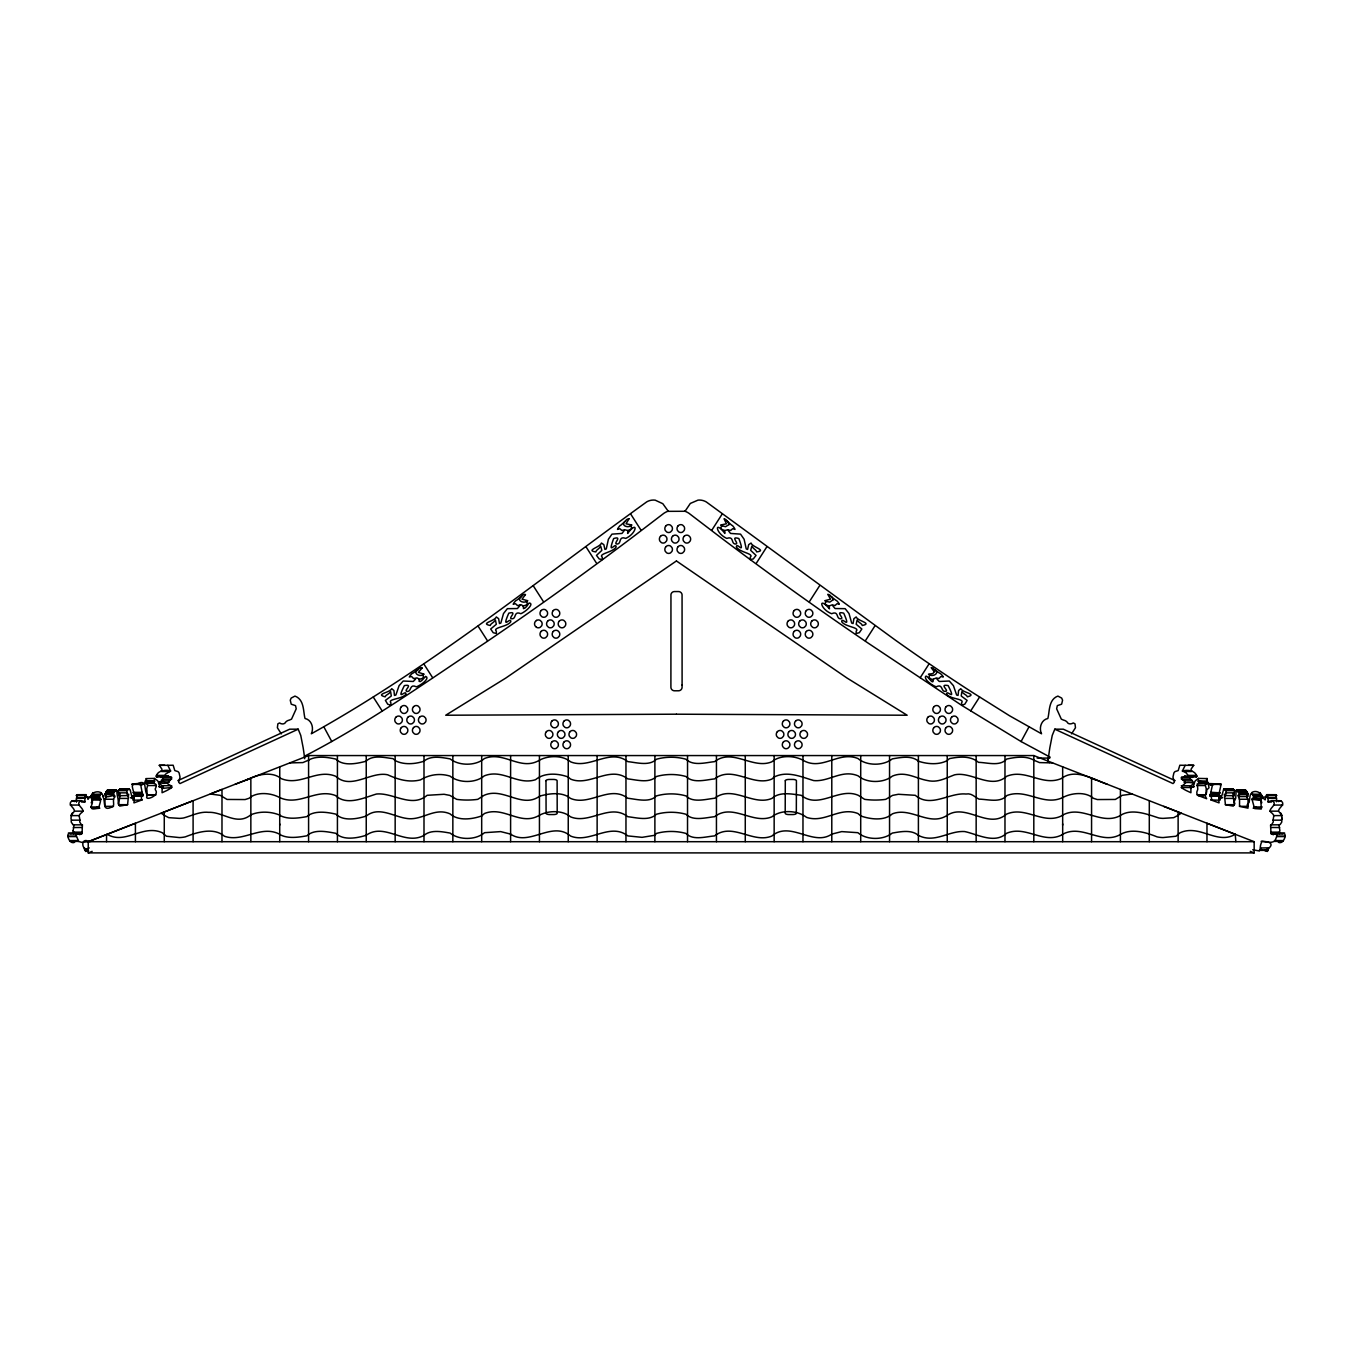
<?xml version="1.0" encoding="UTF-8"?>
<svg xmlns="http://www.w3.org/2000/svg" width="1353" height="1353" viewBox="0 0 1353 1353"><rect width="100%" height="100%" fill="white"/><g stroke="black" fill="none" stroke-linecap="round" stroke-linejoin="round"><path stroke-width="1.5" d="M146.716 778.939C139.258 786.989 161.278 778.398 155.24 788.816A2.807 1.979 -90 0 0 155.426 789.949C160.533 796.054 142.505 802.058 147.528 795.327C142.911 789.831 148.627 778.212 136.23 784.148M279.75 766.83L279.716 841.701M832.924 606.059L835.105 608.546L845.151 608.664L849.024 613.569L851.697 623.124L853.066 623.547L853.895 618.693L856.178 616.951C857.717 621.179 872.939 623.327 862.284 625.492C861.692 623.327 859.392 623.293 857.092 620.063L856.195 624.291L861.844 629.01L859.307 632.714L856.178 633.475L856.178 631.191C860.305 627.335 845.337 627.031 841.752 621.805C841.38 615.818 851.629 631.259 843.731 613.163C833.634 610.609 845.997 619.234 840.179 618.761C836.019 618.507 838.843 610.491 831.621 613.704C819.783 609.205 818.091 595.523 829.49 608.867L829.135 606.026L832.399 604.774A14.139 14.139 0 0 0 835.004 605.586L836.966 603.726L838.386 603.979A22.967 22.967 0 0 1 839.3 604.284L839.35 604.284A28.785 28.785 0 0 0 838.42 602.609L836.864 600.817A6.41 6.41 0 0 0 835.765 600.208L830.996 596.436M104.79 806.473L105.044 799.251L106.549 796.376M71.827 834.023L82.059 833.431L82.415 824.856L73.705 824.823A4.938 3.501 -90 0 1 72.791 824.451L71.286 822.15A2.554 1.81 -90 0 1 71.286 820.781L71.405 819.85A18.773 13.276 90 0 1 70.948 818.244L71.895 813.66A11.061 7.814 -90 0 1 72.808 812.933C78.626 809.111 65.468 805.086 72.25 800.739L81.349 800.621L84.935 801.788A13.462 9.522 -90 0 0 84.901 799.894C84.174 791.809 87.522 797.103 87.979 799.352C91.429 793.044 93.746 801.991 91.564 805.136C89.383 810.785 95.403 808.215 98.566 808.147C100.731 800.232 103.927 795.395 91.108 797.272C90.144 791.64 101.678 789.188 102.794 795.615A5.344 3.788 90 0 1 103.031 796.629C105.669 802.278 102.287 811.394 111.132 807.352C116.273 806.98 111.352 799.657 114.819 797.086C116.747 792.503 104.181 800.198 105.077 794.6C104.215 791.099 115.377 792.554 116.865 790.541C116.578 795.395 118.929 799.471 118.134 803.496L119.757 806.1L127.588 804.68L128.636 794.143L127.453 795.733L126.725 791.437L128.366 788.884L130.192 789.881L132.34 798.642L133.964 797.543L134.184 798.913A25.538 18.063 90 0 1 134.048 801.872L133.947 802.887L142.031 799.944A3.45 2.435 -90 0 1 141.405 798.27C140.695 794.549 144.585 796.816 142.082 792.469C141.304 785.805 138.953 784.486 144.923 783.522M1207.35 783.455L1205.235 784.909L1206.267 788.816A2.807 1.979 -90 0 1 1206.081 789.949C1209.565 798.236 1193.16 798.355 1197.54 790.084A2.807 1.979 -90 0 0 1197.76 788.816L1197.236 783.861L1207.35 783.455L1207.823 782.254L1198.352 781.256L1198.504 778.415L1196.204 780.106A5.513 3.89 -90 0 0 1194.784 781.696L1193.143 787.192L1190.86 786.82L1190.928 792.74L1186.141 790.49A106.802 75.514 90 0 1 1181.778 787.936C1180.476 784.622 1189.067 783.928 1183.198 780.157L1181.473 779.091A39.152 27.686 -90 0 0 1181.457 777.366L1196.813 776.402C1195.494 770.364 1187.444 769.536 1182.387 770.99L1185.211 765.324L1193.718 765.324L1191.198 768.927L1190.894 770.99L1191.959 770.99M1261.639 798.49L1261.233 799.911L1251.982 799.166L1254.535 808.418L1261.385 808.891L1260.742 800.147L1261.909 797.035L1265.19 799.894L1266.12 795.412L1267.473 794.701L1268.099 799.894A13.462 9.522 -90 0 0 1268.065 801.788L1271.651 800.621L1280.75 800.739C1287.549 805.103 1274.323 809.145 1280.192 812.933A11.061 7.814 90 0 1 1281.105 813.66L1282.052 818.244A18.773 13.276 90 0 1 1281.595 819.85L1281.714 820.781A2.554 1.81 -90 0 1 1281.714 822.15L1280.209 824.451A4.938 3.501 -90 0 1 1279.295 824.823L1270.805 824.823A4.938 3.501 -90 0 0 1271.702 824.451L1273.207 822.15A2.571 1.81 -90 0 0 1273.055 820.256L1273.833 815.605L1272.598 813.66A11.061 7.814 -90 0 0 1271.685 812.933C1265.867 809.111 1279.042 805.086 1272.243 800.739M1266.679 794.668L1275.98 794.701L1276.606 799.894A13.462 9.522 -90 0 0 1276.555 801.788M132.662 796.917L132.476 795.885L133.237 796.545M169.007 782.254C146.192 779.396 168.432 787.446 169.802 780.157L171.527 779.091A39.152 27.686 90 0 1 171.543 777.366C168.11 776.334 164.592 775.878 156.458 777.079C155.984 770.686 166.182 769.231 170.613 770.99L167.789 765.324L159.282 765.324L161.802 768.927L162.106 770.99L161.041 770.99M170.613 770.99L165.404 774.237L164.965 777.079M1062.68 841.701L1062.68 823.909M154.157 783.455L154.394 778.465L156.796 780.106A5.513 3.89 -90 0 1 158.216 781.696L159.857 787.192L162.14 786.82L162.072 792.74L166.859 790.49A106.802 75.514 -90 0 0 171.222 787.936C173.759 785.163 167.298 785.433 167.248 782.643M1219.493 796.224C1212.711 794.008 1209.836 794.279 1211.595 798.27A3.45 2.435 -90 0 1 1210.969 799.944L1219.053 802.887L1218.952 801.872A25.538 18.063 -90 0 1 1218.816 798.913L1219.036 797.543L1220.186 799.065L1221.353 797.289L1223.822 788.884L1226.275 791.437L1225.547 795.733L1224.364 794.143L1225.412 804.68L1233.243 806.1L1234.866 803.496L1234.122 801.889L1235.712 798.304L1236.168 790.321L1245.538 790.034L1248.312 793.974L1247.652 796.545L1246.705 795.276M1232.955 794.921L1234.426 804.815M73.536 833.685L73.569 831.96A5.581 3.941 90 0 1 73.13 830.725L73.941 825.009M80.757 800.739C73.908 805.086 87.269 809.195 81.315 812.933A11.061 7.814 -90 0 0 80.402 813.66L79.167 815.605L79.945 820.256A2.571 1.81 -90 0 0 79.793 822.15L81.298 824.451A4.938 3.501 90 0 0 82.195 824.823L82.415 824.856M415.574 679.121L413.257 681.472L403.211 681.016L399.067 685.7L395.854 695.07L394.467 695.425L393.926 690.537L391.727 688.677C389.968 692.787 374.629 694.072 385.165 696.846C385.706 694.799 388.294 694.749 390.645 691.721L391.288 696L385.402 700.397L387.719 704.22L390.797 705.167L390.916 702.884C387.076 698.808 401.976 699.332 405.866 694.343C406.627 688.356 395.482 703.222 404.378 685.599C414.542 683.671 401.942 691.468 407.676 691.468C411.6 691.197 409.469 683.434 416.436 686.834C421.815 684.804 430.322 677.87 425.603 676.399C425.366 676.043 420.191 683.925 418.94 681.083C420.817 679.324 416.673 677.346 416.217 678.039A14.139 14.139 0 0 1 413.511 678.529L411.667 676.551L410.247 676.737A22.967 22.967 0 0 0 409.299 676.974L409.299 676.974A28.785 28.785 0 0 1 410.297 675.35L411.938 673.659A6.41 6.41 0 0 1 413.071 673.101L418.043 669.634M113.956 796.579L113.195 793.974L114.193 792.757M728.472 530.833L730.519 533.437L740.548 534.131L744.116 539.255L746.247 548.929L747.583 549.436L748.683 544.65L751.067 543.043C752.369 547.339 767.455 550.35 756.665 551.923C756.209 549.707 753.925 549.538 751.811 546.189L750.678 550.367L756.039 555.406L753.283 558.958L750.12 559.533L750.255 557.25C754.602 553.631 739.668 552.481 736.387 547.052C736.489 541.065 745.638 557.064 738.873 538.545C728.912 535.484 740.886 544.718 734.916 543.991C731.043 543.28 734.053 535.805 726.747 538.393C715.162 533.133 714.232 519.451 724.887 533.437L724.684 530.579L727.948 529.683M1261.131 841.363C1287.007 841.177 1252.878 861.421 1261.926 841.38C1266.645 841.769 1274.83 844.576 1276.065 838.065C1277.807 835.714 1275.997 830.454 1273.461 834.564M1278.314 842.259C1284.318 845.304 1288.005 830.539 1282.272 834.243M1259.339 850.969L1252.743 849.735M155.595 795.26L147.088 795.26L146.953 790.084A2.807 1.979 -90 0 1 146.733 788.816L147.765 784.909L145.65 783.455M1252.607 799.944C1255.28 797.289 1251.339 789.577 1250.206 795.615A5.344 3.788 -90 0 0 1249.969 796.629L1249.14 802.363L1247.246 804.595L1248.041 808.164L1239.517 806.337L1239.568 799.995L1237.995 795.276L1239.044 796.579L1247.652 796.545M1253.284 797.424C1269.621 802.752 1259.575 787.294 1251.677 792.621M1239.145 796.545L1239.652 793.619L1236.168 790.321M1232.008 789.526L1233.141 788.884L1234.545 790.642L1234.054 795.733L1225.378 795.564M1191.046 788.41C1187.122 786.025 1192.636 785.552 1193.938 783.387M153.667 782.254L145.177 782.254M76.394 799.894A13.462 9.522 90 0 1 76.445 801.788A13.462 9.522 -90 0 0 76.394 799.894L77.02 794.701L86.321 794.668M625.407 521.108L620.858 525.15A6.41 6.41 0 0 0 619.792 525.81L618.355 527.687A28.785 28.785 0 0 0 617.509 529.429L617.509 529.429A22.967 22.967 0 0 1 618.456 529.074L619.86 528.719L621.923 530.477A14.139 14.139 0 0 0 624.545 529.683L627.826 530.579L627.623 533.437C638.193 519.484 637.466 533.065 625.762 538.393C618.406 535.67 621.534 543.432 617.594 543.991C611.624 544.718 623.615 535.484 613.653 538.545C606.854 557.064 616.072 541.048 616.122 547.052C612.858 552.481 597.908 553.631 602.254 557.25L602.389 559.533L599.227 558.958L596.487 555.406L601.848 550.367L600.715 546.189C598.601 549.538 596.301 549.707 595.844 551.923C585.071 550.35 600.157 547.339 601.442 543.043L603.827 544.65L604.926 549.436L606.262 548.929L608.393 539.255L611.962 534.131L621.991 533.437L624.037 530.833M1198.843 783.455L1198.352 781.256M1210.834 792.351L1210.056 796.088L1218.833 795.243L1218.563 796.088L1219.882 792.841L1210.834 792.351L1212.592 784.402L1210.597 785.18L1208.212 783.438L1209.007 787.784L1206.842 789.864L1205.202 795.97L1206.656 798.727L1197.405 795.26M1279.059 825.009L1279.87 830.725A5.581 3.941 -90 0 1 1279.431 831.96L1279.464 833.685M108.308 790.862L107.462 790.034L105.686 792.757M1223.586 789.408L1232.109 789.289M520.178 604.943C522.41 603.878 523.983 607.768 523.425 608.647C526.723 608.309 528.786 602.068 529.513 602.981C534.215 603.878 525.979 611.573 520.888 613.704C513.65 610.491 516.389 618.744 512.33 618.761C506.512 619.234 518.875 610.609 508.779 613.163C500.881 631.259 511.13 615.818 510.774 621.805C507.189 627.031 492.204 627.335 496.331 631.191L496.331 633.475L493.219 632.714L490.682 629.01L496.314 624.291L495.418 620.063C493.135 623.31 490.818 623.293 490.243 625.492C479.571 623.327 494.809 621.179 496.331 616.951L498.631 618.693L499.46 623.547L500.813 623.124L503.502 613.569L507.358 608.664L517.404 608.546L519.586 606.059M118.574 804.815L120.045 794.921M1281.173 834.023L1271.025 833.617L1270.552 825.009M1191.401 777.332L1193.126 776.013L1184.163 776.504M1219.341 792.351L1221.099 784.402L1219.763 784.689M1220.338 796.917L1220.524 795.885L1219.763 796.545M171.527 779.091L163.036 779.091L160.517 782.254M1206.961 781.408L1207.113 778.465L1206.284 778.939M96.909 806.726L96.452 808.164L99.851 808.164M129.313 788.917L119.774 788.934L118.269 791.285L118.946 795.733L127.622 795.564M87.979 849.227L84.546 849.65L88.554 850.411M91.023 795.615L99.868 795.293L101.323 792.621M99.716 797.424L99.868 795.293M308.569 815.183C316.365 810.548 327.325 812.206 335.865 814.134C343.172 821.559 357.412 818.92 366.257 816.045M929.9 674.995L929.866 675.096A2.858 2.858 0 0 1 929.24 675.976L929.088 677.447A33.656 33.656 0 0 0 930.204 678.445L932.234 679.629L936.344 677.938A14.139 14.139 0 0 0 938.999 678.529L940.842 676.551L942.28 676.737A22.967 22.967 0 0 1 943.21 676.974L943.261 676.99A28.785 28.785 0 0 0 942.229 675.35L940.572 673.659A6.41 6.41 0 0 0 939.456 673.101L934.466 669.634M91.192 802.803C93.171 799.268 92.325 800.249 91.361 798.49M133.507 796.224C136.298 796.545 130.023 784.605 133.237 784.689M1071.542 733.884L1075.466 727.745L1075.009 723.838L1073.284 722.942C1071.339 724.295 1068.041 724.295 1067.331 722.333A6.275 6.275 0 0 0 1063.644 720.151L1061.31 719.136L1056.642 708.82L1057.319 705.64L1061.631 704.186L1062.579 700.194L1061.682 698.08L1057.877 696.085C1048.372 699.636 1049.742 711.526 1047.848 718.494C1041.184 719.813 1038.732 728.134 1041.539 733.783L1009.642 715.822L973.872 693.362A2037.906 2037.906 0 0 1 895.246 640.037L706.3 501.946A13.547 13.547 0 0 0 698.03 500.12L690.334 503.434L685.041 511.282L667.621 511.349A20.16 20.16 0 0 0 663.883 513.294L633.272 536.667A3610.954 3610.954 0 0 1 484.983 642.946C425.84 682.183 367.779 723.635 304.543 756.192M1184.636 776.013C1191.875 779.024 1185.465 770.601 1182.387 770.99M1188.035 777.079L1196.813 776.402M826.142 601.544L826.091 601.645A2.858 2.858 0 0 1 825.415 602.491L825.178 603.928A33.656 33.656 0 0 0 826.243 604.994L829.135 606.026M1259.592 793.602L1260.167 792.621M721.995 525.86L721.961 525.928A2.858 2.858 0 0 1 721.2 526.824L720.861 528.262A33.656 33.656 0 0 0 721.859 529.378L724.684 530.579M1050.114 757.139L1021.075 741.545L1028.872 727.085M1178.091 815.352L1173.66 817.669L1163.022 818.379A13.767 5.023 0 0 1 1158.844 817.99C1146.634 814.032 1131.023 807.876 1119.523 816.011C1100.243 825.415 1081.605 804.342 1062.173 815.352M70.728 834.243C64.995 830.59 68.682 845.304 74.686 842.259M79.962 834.547L81.975 833.617M1268.421 849.227L1267.457 851.426L1265.123 850.969M711.813 530.19L722.062 514.208M756.53 562.916L766.762 546.933M809.314 601.797L819.563 585.815M865.362 640.798L874.731 626.168M920.226 677.701L929.054 663.9M970.727 710.866L979.572 697.066M1175.182 780.681L1063.306 729.182L1054.799 729.182L1052.245 735.406L1049.843 747.735A239.769 169.548 -90 0 0 1048 761.451L1049.624 762.568M76.478 798.338L85.053 798.236M1178.142 815.25L1181.22 813.187L1163.766 806.371M366.274 835.224C384.692 822.218 404.412 846.048 423.996 835.393M366.274 816.028C378.569 806.084 393.351 816.468 406.154 818.362C422.018 821.271 433.975 806.811 450.042 813.863C458.177 821.271 472.349 819.241 481.685 815.927M308.501 815.267L306.894 816.603C298.387 818.125 288.121 819.698 280.24 815.571M947.235 760.504L949.417 758.627C959.192 756.665 970.693 755.583 978.49 762.348C987.216 762.5 1000.002 766.745 1006.581 759.084C1015.122 757.19 1025.946 755.583 1033.81 760.115M481.685 815.91L484.475 813.508C503.587 805.847 519.907 825.787 538.376 815.859C547.086 810.43 562.358 809.787 570.543 816.84C589.57 824.738 609.848 802.803 627.826 816.705C636.705 817.719 649.254 821.203 656.408 814.269C665.71 811.614 676.686 811.614 685.988 814.269C693.024 821.372 705.792 817.584 714.57 816.705C732.565 802.803 752.843 824.738 771.853 816.84C781.036 809.432 797.374 810.143 806.591 817.381C824.941 823.47 839.317 806.354 857.92 813.508L860.711 815.91M250.812 814.844C236.809 826.226 223.025 811.648 208.582 812.341C199.72 811.394 191.788 815.758 183.568 817.99A13.767 5.023 0 0 1 179.391 818.379L168.736 817.669L164.322 815.352M308.585 760.132L302.886 762.585L289.779 762.906M1248.092 794.532L1239.094 794.583M654.835 835.258L656.408 833.448C665.727 830.793 676.686 830.793 685.988 833.448C692.854 840.754 705.86 836.611 714.519 835.917C732.48 821.998 752.809 843.883 771.819 836.053C790.253 820.273 813.119 846.877 831.791 834.141M106.295 795.276L105.348 796.545M774.136 777.045L771.886 779.057C752.894 787.04 732.616 765.037 714.638 778.888C705.894 779.818 693.024 783.641 686.022 776.537C676.72 773.831 665.676 773.831 656.374 776.537C649.372 783.641 636.519 779.818 627.758 778.888C609.78 765.037 589.519 787.023 570.509 779.057L568.26 777.045M106.312 791.302L115.242 791.099M118.946 795.733L119.825 793.704M366.257 835.241C357.361 838.082 343.155 840.754 335.832 833.313C326.8 831.655 314.37 828.865 306.877 835.799C298.37 837.321 288.104 838.911 280.24 834.75M423.996 761.164C430.897 755.177 441.805 757.477 450.092 758.881C459.022 766.001 475.766 766.035 484.425 758.526C503.553 750.78 519.873 770.686 538.376 760.826C547.102 755.363 562.358 754.805 570.611 761.824C589.587 769.671 609.915 747.786 627.826 761.638C636.553 762.517 649.44 766.356 656.391 759.253C665.693 756.581 676.703 756.581 686.005 759.253C693.04 766.339 705.809 762.534 714.587 761.638C732.531 747.786 752.792 769.671 771.802 761.824C780.021 754.653 795.327 755.448 804.037 760.826C822.523 770.686 838.86 750.78 857.971 758.526C866.647 766.018 883.408 766.018 892.303 758.881C900.591 757.477 911.516 755.177 918.399 761.164M947.235 760.555C938.965 765.071 927.228 764.174 918.399 761.198M423.996 835.376C430.93 829.406 441.805 831.655 450.092 833.076C459.056 840.298 475.799 840.213 484.543 832.687L500.678 831.605L510.538 834.091M1271.025 833.617L1273.122 834.666M1192.348 777.434L1181.457 777.366M250.846 814.81C259.624 811.005 271.446 811.411 280.223 815.352M308.619 760.082C316.331 755.65 327.325 757.156 335.832 759.084C343.155 766.508 357.023 763.65 366.02 761.232C372.667 754.534 384.523 757.646 392.979 758.627L395.161 760.504M1278.45 801.551L1280.75 800.739M1062.173 834.547C1081.673 823.351 1100.852 845.118 1119.946 834.75C1130.939 827.951 1145.619 832.247 1156.984 836.831A13.209 4.82 0 0 0 1163.005 837.575L1175.96 836.239L1180.053 832.771C1199.587 823.859 1217.125 845.202 1235.221 834.294L1235.864 841.701M536.448 620.452L535.061 621.89A4.076 4.076 0 0 0 535.061 625.847L536.448 627.285M831.858 834.091L841.718 831.605L857.87 832.687C866.596 840.213 883.34 840.298 892.303 833.076C900.608 831.655 911.482 829.406 918.399 835.376M525.438 594.644L522.021 599.159L527.771 600.715A20.109 20.109 0 0 1 526.638 601.307C523.763 603.726 516.66 600.647 520.651 597.062A9.031 9.031 0 0 1 521.683 596.335L522.647 595.049A8.101 8.101 0 0 1 524.693 594.322L525.454 594.593M82.178 827.478L73.4 827.546M1062.173 834.75C1043.315 844.61 1025.828 824.958 1006.564 833.313C994.793 844.272 977.306 834.226 964.74 831.554C948.859 830.438 934.754 843.731 918.433 835.41M1062.173 815.571C1043.298 825.415 1025.794 805.745 1006.531 814.134C988.468 829.744 966.499 803.259 947.624 815.047C929.663 827.343 911.043 806.489 892.354 813.863C884.236 821.271 870.064 819.241 860.711 815.927M676.348 561.005L505.768 678.073L445.712 715.23L676.348 714.198M135.486 783.877L136.416 783.522M774.153 777.011C787.361 770.398 801.348 776.926 813.711 780.58C829.186 782 841.82 769.079 858.09 775.844C866.783 783.336 883.526 783.269 892.439 776.081C905.225 770.736 915.693 778.449 927.397 780.512C937.798 782.964 945.916 777.958 954.677 774.812C971.606 771.193 991.191 789.983 1006.733 776.25C1025.963 768.487 1042.182 786.583 1061.327 778.55C1075.466 767.827 1093.207 779.463 1107.329 784.3M422.068 668.044L418.398 672.373L424.149 674.2A20.109 20.109 0 0 1 422.897 674.775C419.87 677.024 412.969 673.557 417.13 670.209A9.031 9.031 0 0 1 418.212 669.532L419.261 668.314A8.101 8.101 0 0 1 421.341 667.689L422.085 668.01M171.882 787.514L161.954 788.41M568.243 777.011C558.197 773.324 544.295 772.292 535.568 779.7C517.235 785.586 502.859 768.538 484.306 775.844C475.63 783.336 458.87 783.269 449.974 776.081C439.674 772.986 429.273 774.609 420.479 779.886C408.64 782.846 397.816 779.362 387.719 774.812C370.976 771.007 351.103 790.44 335.662 776.25C316.433 768.487 300.231 786.583 281.069 778.55C272.325 771.21 257.899 774.271 248.597 779.159A7.12 2.605 0 0 1 247.125 779.734L235.084 784.3M423.996 761.198C415.168 764.174 403.482 765.054 395.194 760.572M133.068 800.232L142.031 799.944M281.323 733.884L277.382 727.745L277.855 723.838L279.564 722.942C281.559 724.481 284.773 724.227 285.517 722.333A6.275 6.275 0 0 1 289.204 720.151L291.538 719.136L296.206 708.82L295.546 705.64L291.216 704.186L290.269 700.194L291.166 698.08L294.971 696.085C304.493 699.636 303.123 711.526 305.017 718.494C311.664 719.813 314.133 728.134 311.308 733.783C430.305 667.536 536.617 581.215 646.835 501.794A13.547 13.547 0 0 1 655.173 500.153L662.818 503.705L668.179 511.146M1208.077 783.522L1217.514 783.877M654.818 835.275L642.049 837.338L627.877 835.917C609.915 821.998 589.604 843.883 570.594 836.053C552.142 820.273 529.294 846.877 510.605 834.141M156.458 777.079L158.335 776.047M177.818 780.681L289.694 729.182L298.201 729.182L300.755 735.406L303.157 747.735A239.769 169.548 90 0 1 304.679 758.712M91.886 794.329L100.849 794.16M79.539 834.564L77.29 832.788L76.191 835.291L78.626 841.431L81.823 842.378L91.074 841.38M298.201 729.182L180 783.556L178.664 782.288L180.034 777.129L179.137 773.053A5.344 3.788 -90 0 0 177.953 771.582L174.808 770.584L173.15 765.223L167.789 765.324M74.601 811.157L83.193 811.14M1254.163 841.701L88.233 841.701L308.569 755.566L1033.827 755.566L1254.163 841.701L1254.163 852.897L88.233 852.897L88.233 841.701L135.418 823.267L135.418 841.701M164.254 815.25L161.176 813.187L193.09 800.705L193.107 841.701M246.111 779.988L249.256 778.77M88.233 852.897L92.173 851.358M159.282 765.324L164.643 765.223M161.599 777.332L159.874 776.013L168.364 776.013M1261.233 799.911L1251.982 799.166M87.877 850.969L85.645 851.477L85.104 850.31M1224.211 789.239L1232.82 789.205M521.514 596.436L516.745 600.208A6.41 6.41 0 0 0 515.645 600.817L514.106 602.609A28.785 28.785 0 0 0 513.159 604.284L513.21 604.284A22.967 22.967 0 0 1 514.123 603.979L515.544 603.726L517.506 605.586A14.139 14.139 0 0 0 520.161 604.943M1188.357 765.223L1193.718 765.324M1260.658 799.116L1261.808 802.803M1253.132 795.293L1261.977 795.615M629.044 518.689L628.452 518.825A8.101 8.101 0 0 0 626.473 519.67L625.627 520.973A9.031 9.031 0 0 0 624.579 521.784C620.807 525.59 628.063 528.262 630.802 525.674A20.109 20.109 0 0 0 631.902 525.032L626.067 523.797L629.044 518.706M72.25 800.739L74.55 801.551M99.361 807.91L96.452 808.164M70.931 815.183L72.47 815.047M1132.106 793.991L1122.127 795.344L1115.329 799.454L1097.3 799.555L1093.342 798.27C1085.58 791.37 1071.204 792.875 1062.697 797.577C1043.281 806.591 1026.47 788.072 1006.936 795.513C1000.256 803.158 987.876 799.268 979.014 799.149C974.6 797.137 971.708 792.875 965.941 794.025C949.366 792.368 930.695 808.418 915.271 795.31L898.358 794.279L892.608 795.378L885.674 799.369A30.138 10.993 0 0 1 864.652 799.352L858.242 795.293C838.742 786.972 819.089 809.703 801.247 795.327C791.962 794.042 779.599 791.404 772.005 798.355C753.012 806.523 732.666 784.419 714.672 798.236C706.097 799.166 692.651 803.09 686.039 795.936C676.72 793.213 665.676 793.213 656.374 795.936C649.711 803.073 636.367 799.183 627.724 798.236C609.746 784.452 589.485 806.625 570.408 798.355C562.391 791.539 549.115 793.467 539.729 796.122C521.937 809.145 503.35 786.736 484.154 795.293L477.744 799.352A30.138 10.993 0 0 1 456.722 799.369L449.805 795.378L444.055 794.279L427.125 795.31C411.684 808.401 393.03 792.368 376.472 794.025C364.329 797.577 346.858 806.219 335.459 795.513C315.925 788.072 299.131 806.591 279.699 797.577C271.209 792.875 256.816 791.37 249.07 798.27L245.096 799.555L227.067 799.454L220.285 795.344L210.29 793.991L221.993 789.425L221.977 841.701M1052.617 762.906L1039.51 762.585L1033.861 760.2M1233.175 793.704L1234.054 795.733M1037.142 758.086L1049.81 758.086M161.514 771.531L170.021 771.531M1182.979 771.531L1191.486 771.531M156.221 775.387L164.711 775.387M1188.289 775.387L1196.779 775.387M156.187 776.402L168.939 776.402M160.077 776.673L168.584 776.673M1184.416 776.673L1192.923 776.673M160.652 777.434L171.543 777.366M145.836 778.601L154.496 778.415M1198.504 778.415L1207.164 778.601M1181.473 779.091L1189.964 779.091L1191.705 780.157C1195.984 785.247 1192.061 781.594 1185.752 782.643M161.295 780.157L169.802 780.157M1183.198 780.157L1191.705 780.157M146.158 781.019L154.665 781.019M1198.335 781.019L1206.842 781.019M146.039 781.408L154.648 781.256M1183.993 782.254L1192.483 782.254M1199.333 782.254L1207.823 782.254M145.447 782.93L153.954 782.93M1199.062 782.812L1207.569 782.812M132.019 784.063L140.813 784.013M1212.187 784.013L1220.981 784.063M131.901 784.402L140.408 784.402M1212.592 784.402L1221.099 784.402M139.274 784.622L142.674 784.622M1210.326 784.622L1213.726 784.622M147.765 785.535L156.272 785.535M1196.728 785.535L1205.235 785.535M159.062 783.387L162.089 785.704L171.713 785.738M1181.287 785.738L1189.794 785.738M158.656 786.702L162.056 786.702M1190.944 786.702L1194.344 786.702M1181.118 787.514L1189.625 787.514M1223.687 788.917L1233.226 788.934M119.96 788.934L128.789 789.239M120.18 789.205L129.414 789.408M118.996 789.831L127.503 789.831M1225.497 789.831L1234.004 789.831M107.462 790.034L116.087 790.017M1237.031 790.034L1245.538 790.034M116.832 790.321L107.8 790.44L116.865 790.541M118.455 790.642L126.962 790.642M1226.038 790.642L1234.545 790.642M1236.135 790.541L1244.692 790.862M1237.758 791.099L1246.688 791.302M106.194 791.674L114.701 791.674M1238.299 791.674L1246.806 791.674M105.754 791.945L114.261 791.945M1238.739 791.945L1247.246 791.945M133.659 792.351L142.166 792.351M118.59 792.858L127.097 792.858M1225.903 792.858L1234.41 792.858M1238.807 792.757L1247.314 792.757M104.688 793.974L113.195 793.974M1239.805 793.974L1248.312 793.974M104.671 794.177L113.178 794.177M1239.822 794.177L1248.329 794.177M1252.151 794.16L1261.114 794.329M104.908 794.532L113.906 794.583M134.674 794.685L143.181 794.685M1209.819 794.685L1218.326 794.685M147.325 794.735L155.832 794.735M1197.168 794.735L1205.675 794.735M76.394 795.26L84.901 795.26M1268.099 795.26L1276.606 795.26M76.275 795.632L84.782 795.632M1268.218 795.632L1276.725 795.632M132.476 795.885L143.046 796.038M1209.954 796.038L1220.524 795.885M90.786 796.359L99.293 796.359M132.459 796.19L140.966 796.19M1212.034 796.19L1220.541 796.19M1253.707 796.359L1262.214 796.359M90.803 796.697L99.31 796.697M1253.69 796.697L1262.197 796.697M85.983 797.035L91.091 797.035M1261.909 797.035L1267.017 797.035M130.209 797.796L133.964 797.543M1219.036 797.543L1222.791 797.796M76.58 797.999L85.07 797.999M1267.93 797.999L1276.42 797.999M1268.015 798.338L1276.522 798.338M118.895 798.422L127.402 798.422M1225.598 798.422L1234.105 798.422M92.342 799.116L101.018 799.166M92.156 799.302L101.137 799.42M105.044 799.251L113.551 799.251M1239.449 799.251L1247.956 799.251L1248.21 806.473M1251.863 799.42L1260.844 799.302M91.767 799.911L100.393 799.944M1210.969 799.944L1219.932 800.232M81.535 802.041L84.935 802.041M1268.065 802.041L1271.465 802.041M119.081 804.68L127.588 804.68M1225.412 804.68L1233.919 804.68M70.238 805.069L78.88 805.035M1274.12 805.035L1282.762 805.069M104.976 806.337L113.483 806.337M1239.517 806.337L1248.024 806.337M90.752 806.98L99.259 806.98M1253.741 806.98L1262.248 806.98M1253.149 808.164L1256.548 808.164L1256.091 806.726M91.666 808.418L98.465 808.418M1254.535 808.418L1261.334 808.418M1269.892 811.157L1278.399 811.157M70.66 815.605L79.167 815.605M1273.833 815.605L1282.34 815.605M71.489 820.155L79.996 820.155M1273.004 820.155L1281.511 820.155M1270.822 827.478L1279.6 827.546M73.603 832.146L82.11 832.146M1270.89 832.146L1279.397 832.146M68.411 832.958L77.29 832.788M1275.71 832.788L1284.589 832.958M73.552 833.431L82.059 833.431M1270.941 833.431L1279.448 833.431M67.684 836.289L76.191 836.289M1276.809 836.289L1285.316 836.289M67.768 836.543L76.275 836.543M1276.725 836.543L1285.232 836.543M69.933 840.568L78.423 840.568M1274.577 840.568L1283.067 840.568M70.035 841.295L78.626 841.431M88.469 841.363C80.301 836.729 81.349 852.83 89.23 847.908M1274.374 841.431L1282.965 841.295M1260.387 848.01L1268.911 847.824M1267.896 850.31L1259.339 850.411L1259.914 849.227M676.5 714.198L907.153 715.23L847.079 678.073L676.5 561.005M1256.548 808.164L1253.639 807.91M1280.53 815.047L1282.069 815.183M1096.285 779.988L1095.27 779.734A7.12 2.605 0 0 1 1093.799 779.159L1093.275 778.838M727.102 521.108L731.601 525.116A6.41 6.41 0 0 1 732.717 525.81L734.155 527.687A28.785 28.785 0 0 1 735 529.429L734.95 529.412A22.967 22.967 0 0 0 734.053 529.074L732.649 528.719L730.586 530.477A14.139 14.139 0 0 1 727.965 529.683M627.826 530.579L630.65 529.378A33.656 33.656 0 0 0 631.648 528.262L631.327 526.841A2.858 2.858 0 0 1 630.616 526.029L630.515 525.86M1185.211 765.324L1179.85 765.223L1178.192 770.584L1175.047 771.582A5.344 3.788 -90 0 0 1173.863 773.053L1172.966 777.129L1174.336 782.288L1173 783.556L1054.799 729.182M684.669 511.146L685.227 511.349A20.16 20.16 0 0 1 688.965 513.294L719.576 536.667A3610.954 3610.954 0 0 0 867.882 642.946L961.898 705.488L1021.075 741.545M1235.221 834.311L1206.977 823.267L1206.977 841.701M1250.24 851.358L1254.163 852.897M523.391 606.026L526.283 604.994A33.656 33.656 0 0 0 527.349 603.928L527.095 602.491A2.858 2.858 0 0 1 526.435 601.645L526.385 601.544M1194.665 776.047L1196.542 777.079M419.362 679.307L422.305 678.445A33.656 33.656 0 0 0 423.438 677.447L423.269 675.976A2.858 2.858 0 0 1 422.66 675.096L422.66 675.096M84.495 849.177L84.089 847.824M107.175 834.294C125.288 845.202 142.809 823.859 162.343 832.771L166.453 836.239L179.391 837.575A13.209 4.82 0 0 0 185.412 836.831C197.335 832.146 213.74 827.055 224.463 836.272C243.574 842.767 261.298 824.095 280.223 834.547M92.833 792.621L93.408 793.602M630.802 514.208L641.034 530.19M586.086 546.933L596.335 562.916M533.285 585.815L543.534 601.797M478.116 626.168L487.486 640.798M423.793 663.9L432.639 677.701M373.276 697.066L382.121 710.866M323.976 727.085L331.773 741.545M1247.956 799.251L1246.451 796.376M933.147 679.307C933.891 687.679 926.095 672.035 925.367 677.244C925.503 680.474 931.033 684.719 936.09 686.834C943.092 683.333 940.893 691.451 944.918 691.383C950.753 691.552 937.9 683.603 948.149 685.599C957.011 703.239 946.085 688.389 946.643 694.343C950.482 699.383 965.196 698.622 961.594 702.884L961.729 705.167L964.79 704.22L967.124 700.397L961.222 696L961.865 691.721C964.351 694.799 966.651 694.715 967.361 696.846C977.881 694.072 962.558 692.787 960.782 688.677L958.6 690.537L958.042 695.425L956.656 695.07L953.442 685.7L949.299 681.016L939.27 681.472L936.936 679.121M163.206 785.738L163.375 787.514M279.716 823.909L279.75 825.11M1178.125 811.986L1178.125 841.701M1149.306 800.705L1149.289 841.701M1120.419 789.425L1120.419 841.701M1091.567 778.127L1091.567 841.701M1062.663 766.83L1062.663 825.11M1033.81 755.566L1033.81 841.701M1004.975 755.566L1004.975 841.701M976.156 755.566L976.156 841.701M947.235 755.566L947.235 841.701M918.399 755.566L918.399 841.701M889.547 755.566L889.547 841.701M860.711 755.566L860.711 841.701M831.791 755.566L831.791 841.701M802.972 755.566L802.972 841.701M774.153 755.566L774.153 841.701M745.266 755.566L745.266 841.701M716.447 755.566L716.447 841.701M687.527 755.566L687.527 841.701M654.886 755.566L654.886 841.701M625.965 755.566L625.965 841.701M597.13 755.566L597.13 841.701M568.243 755.566L568.243 841.701M539.441 755.566L539.441 841.701M510.605 755.566L510.605 841.701M481.685 755.566L481.685 841.701M452.849 755.566L452.849 841.701M423.996 755.566L423.996 841.701M395.161 755.566L395.161 841.701M366.24 755.566L366.24 841.701M337.421 755.566L337.421 841.701M308.585 755.566L308.585 841.701M250.846 778.127L250.846 841.701M164.271 811.986L164.271 841.701M106.549 834.547L106.549 841.701M536.448 620.452A3.67 3.67 0 0 1 540.236 620.452L541.623 621.89A4.076 4.076 0 0 1 541.623 625.847L540.236 627.285A3.67 3.67 0 0 1 536.448 627.285M1189.964 777.89A39.152 27.686 -90 0 1 1189.964 779.091A39.152 27.686 90 0 0 1189.964 777.366M1282.052 818.244A18.773 13.276 -90 0 1 1281.595 819.85M1048 761.451A239.769 169.548 90 0 1 1048.321 758.712M1219.729 799.505A3.45 2.435 -90 0 1 1219.476 799.944M1280.192 812.933A11.061 7.814 -90 0 1 1281.105 813.66M163.036 777.89A39.152 27.686 90 0 0 163.036 779.091A39.152 27.686 -90 0 1 163.036 777.366M73.569 831.96A5.581 3.941 -90 0 1 73.13 830.725M71.895 813.66A11.061 7.814 90 0 1 72.808 812.933M102.794 795.615A5.344 3.788 -90 0 1 103.031 796.629M133.524 799.944A3.45 2.435 -90 0 1 133.27 799.505M73.705 824.823A4.938 3.501 90 0 1 72.791 824.451M682.098 685.024L682.081 687.409A3.552 3.552 0 0 1 678.529 690.791L674.471 690.791A3.552 3.552 0 0 1 670.902 687.324L670.953 594.576A3.552 3.552 0 0 1 674.2 591.565L678.479 591.549A3.569 3.569 0 0 1 682.064 594.677L682.098 685.024M785.298 780.749L785.197 813.221A3.569 1.302 0 0 0 788.579 814.557L792.723 814.557A3.569 1.302 0 0 0 796.325 813.373L796.427 780.664A3.569 1.302 0 0 0 792.858 779.446L788.782 779.446A3.569 1.302 0 0 0 785.298 780.749M833.144 599.768L829.744 602.119L825.871 601.307A20.109 20.109 0 0 1 824.755 600.715L830.505 599.159L827.816 594.322A8.101 8.101 0 0 1 829.863 595.049L830.776 596.301A9.031 9.031 0 0 1 831.875 597.062L833.144 599.768M545.969 780.664L546.088 813.373A3.569 1.302 0 0 0 549.673 814.557L553.817 814.557A3.569 1.302 0 0 0 557.199 813.221L557.115 780.749A3.569 1.302 0 0 0 553.614 779.446L549.555 779.446A3.569 1.302 0 0 0 545.969 780.664M729.064 524.558L725.529 526.723L721.707 525.674A20.109 20.109 0 0 1 720.625 525.032L726.46 523.797L724.058 518.825A8.101 8.101 0 0 1 726.054 519.67L726.95 521.006A9.031 9.031 0 0 1 727.948 521.784L729.064 524.558M934.246 671.697L932.944 673.54L928.479 674.251A20.109 20.109 0 0 0 929.629 674.775C932.64 677.024 939.557 673.557 935.38 670.209A9.031 9.031 0 0 0 934.297 669.532L933.249 668.314A8.101 8.101 0 0 0 931.185 667.689L934.246 671.697M133.186 792.706L141.625 792.841L133.186 792.706M401.351 706.706L400.759 707.518A4.076 4.076 0 0 0 400.759 711.458L402.145 712.913A3.67 3.67 0 0 0 405.934 712.913L407.321 711.458A4.076 4.076 0 0 0 407.321 707.518L405.934 706.063A3.67 3.67 0 0 0 402.145 706.063L401.351 706.706M395.905 717.225L395.296 718.037A4.076 4.076 0 0 0 395.296 721.995L396.683 723.432A3.67 3.67 0 0 0 400.471 723.432L401.858 721.995A4.076 4.076 0 0 0 401.858 718.037L400.471 716.6A3.67 3.67 0 0 0 396.683 716.6L395.905 717.225M413.544 706.706L412.936 707.518A4.076 4.076 0 0 0 412.936 711.458L414.322 712.913A3.67 3.67 0 0 0 418.111 712.913L419.498 711.458A4.076 4.076 0 0 0 419.498 707.518L418.111 706.063A3.67 3.67 0 0 0 414.322 706.063L413.544 706.706M407.946 717.225L407.338 718.037A4.076 4.076 0 0 0 407.338 721.995L408.724 723.432A3.67 3.67 0 0 0 412.53 723.432L413.917 721.995A4.076 4.076 0 0 0 413.917 718.037L412.53 716.6A3.67 3.67 0 0 0 408.724 716.6L407.946 717.225M401.351 727.576L400.759 728.388A4.076 4.076 0 0 0 400.759 732.345L402.145 733.783A3.67 3.67 0 0 0 405.934 733.783L407.321 732.345A4.076 4.076 0 0 0 407.321 728.388L405.934 726.95A3.67 3.67 0 0 0 402.145 726.95L401.351 727.576M419.565 717.225L418.956 718.037A4.076 4.076 0 0 0 418.956 721.995L420.343 723.432A3.67 3.67 0 0 0 424.149 723.432L425.535 721.995A4.076 4.076 0 0 0 425.535 718.037L424.132 716.6A3.67 3.67 0 0 0 420.343 716.6L419.565 717.225M413.544 727.576L412.936 728.388A4.076 4.076 0 0 0 412.936 732.345L414.322 733.783A3.67 3.67 0 0 0 418.111 733.783L419.498 732.345A4.076 4.076 0 0 0 419.498 728.388L418.111 726.95A3.67 3.67 0 0 0 414.322 726.95L413.544 727.576M541.115 610.541L540.524 611.37A4.076 4.076 0 0 0 540.524 615.311L541.91 616.748A3.67 3.67 0 0 0 545.699 616.748L547.086 615.311A4.076 4.076 0 0 0 547.086 611.37L545.699 609.915A3.67 3.67 0 0 0 541.91 609.915L541.115 610.541M553.292 610.541L552.701 611.37A4.076 4.076 0 0 0 552.701 615.311L554.087 616.748A3.67 3.67 0 0 0 557.876 616.748L559.263 615.311A4.076 4.076 0 0 0 559.263 611.37L557.876 609.915A3.67 3.67 0 0 0 554.087 609.915L553.292 610.541M547.711 621.078L547.102 621.89A4.076 4.076 0 0 0 547.102 625.847L548.489 627.285A3.67 3.67 0 0 0 552.278 627.285L553.665 625.847A4.076 4.076 0 0 0 553.665 621.89L552.278 620.452A3.67 3.67 0 0 0 548.489 620.452L547.711 621.078M541.115 631.428L540.524 632.24A4.076 4.076 0 0 0 540.524 636.181L541.91 637.635A3.67 3.67 0 0 0 545.699 637.635L547.086 636.181A4.076 4.076 0 0 0 547.086 632.24L545.699 630.802A3.67 3.67 0 0 0 541.91 630.802L541.115 631.428M559.33 621.078L558.721 621.89A4.076 4.076 0 0 0 558.721 625.847L560.108 627.285A3.67 3.67 0 0 0 563.897 627.285L565.283 625.847A4.076 4.076 0 0 0 565.283 621.89L563.897 620.452A3.67 3.67 0 0 0 560.108 620.452L559.33 621.078M553.292 631.428L552.701 632.24A4.076 4.076 0 0 0 552.701 636.181L554.087 637.635A3.67 3.67 0 0 0 557.876 637.635L559.263 636.181A4.076 4.076 0 0 0 559.263 632.24L557.876 630.802A3.67 3.67 0 0 0 554.087 630.802L553.292 631.428M665.947 525.793L665.355 526.605A4.076 4.076 0 0 0 665.355 530.562L666.741 532A3.67 3.67 0 0 0 670.53 532L671.917 530.562A4.076 4.076 0 0 0 671.917 526.605L670.53 525.167A3.67 3.67 0 0 0 666.741 525.167L665.947 525.793M660.501 536.329L659.892 537.141A4.076 4.076 0 0 0 659.892 541.082L661.279 542.536A3.67 3.67 0 0 0 665.067 542.536L666.454 541.082A4.076 4.076 0 0 0 666.454 537.141L665.067 535.687A3.67 3.67 0 0 0 661.279 535.687L660.501 536.329M678.141 525.793L677.532 526.605A4.076 4.076 0 0 0 677.532 530.562L678.918 532A3.67 3.67 0 0 0 682.707 532L684.094 530.562A4.076 4.076 0 0 0 684.094 526.605L682.707 525.167A3.67 3.67 0 0 0 678.918 525.167L678.141 525.793M672.542 536.329L671.934 537.141A4.076 4.076 0 0 0 671.934 541.082L673.32 542.536A3.67 3.67 0 0 0 677.126 542.536L678.513 541.082A4.076 4.076 0 0 0 678.513 537.141L677.126 535.687A3.67 3.67 0 0 0 673.32 535.687L672.542 536.329M665.947 546.663L665.355 547.491A4.076 4.076 0 0 0 665.355 551.432L666.741 552.887A3.67 3.67 0 0 0 670.53 552.887L671.917 551.432A4.076 4.076 0 0 0 671.917 547.491L670.53 546.037A3.67 3.67 0 0 0 666.741 546.037L665.947 546.663M684.161 536.329L683.553 537.141A4.076 4.076 0 0 0 683.553 541.082L684.939 542.536A3.67 3.67 0 0 0 688.745 542.536L690.131 541.082A4.076 4.076 0 0 0 690.131 537.141L688.745 535.687A3.67 3.67 0 0 0 684.939 535.687L684.161 536.329M678.141 546.663L677.532 547.491A4.076 4.076 0 0 0 677.532 551.432L678.918 552.887A3.67 3.67 0 0 0 682.707 552.887L684.094 551.432A4.076 4.076 0 0 0 684.094 547.491L682.707 546.037A3.67 3.67 0 0 0 678.918 546.037L678.141 546.663M551.889 721.081L551.297 721.893A4.076 4.076 0 0 0 551.297 725.851L552.684 727.288A3.67 3.67 0 0 0 556.472 727.288L557.859 725.851A4.076 4.076 0 0 0 557.859 721.91L556.472 720.456A3.67 3.67 0 0 0 552.684 720.456L551.889 721.081M546.426 731.618L545.834 732.43A4.076 4.076 0 0 0 545.834 736.37L547.221 737.825A3.67 3.67 0 0 0 551.009 737.825L552.396 736.37A4.076 4.076 0 0 0 552.396 732.43L551.009 730.992A3.67 3.67 0 0 0 547.221 730.992L546.426 731.618M564.066 721.081L563.474 721.893A4.076 4.076 0 0 0 563.474 725.851L564.861 727.288A3.67 3.67 0 0 0 568.649 727.288L570.036 725.851A4.076 4.076 0 0 0 570.036 721.91L568.649 720.456A3.67 3.67 0 0 0 564.861 720.456L564.066 721.081M558.485 731.618L557.876 732.43A4.076 4.076 0 0 0 557.876 736.37L559.263 737.825A3.67 3.67 0 0 0 563.051 737.825L564.438 736.37A4.076 4.076 0 0 0 564.438 732.43L563.051 730.992A3.67 3.67 0 0 0 559.263 730.992L558.485 731.618M551.889 741.968L551.297 742.78A4.076 4.076 0 0 0 551.297 746.721L552.684 748.175A3.67 3.67 0 0 0 556.472 748.175L557.859 746.721A4.076 4.076 0 0 0 557.859 742.78L556.472 741.343A3.67 3.67 0 0 0 552.684 741.326L551.889 741.968M570.103 731.618L569.495 732.43A4.076 4.076 0 0 0 569.495 736.37L570.881 737.825A3.67 3.67 0 0 0 574.67 737.825L576.057 736.37A4.076 4.076 0 0 0 576.057 732.43L574.67 730.992A3.67 3.67 0 0 0 570.881 730.992L570.103 731.618M564.066 741.968L563.474 742.78A4.076 4.076 0 0 0 563.474 746.721L564.861 748.175A3.67 3.67 0 0 0 568.649 748.175L570.036 746.721A4.076 4.076 0 0 0 570.036 742.78L568.649 741.343A3.67 3.67 0 0 0 564.861 741.326L564.066 741.968M794.194 610.541L793.585 611.37A4.076 4.076 0 0 0 793.585 615.311L794.972 616.748A3.67 3.67 0 0 0 798.777 616.748L800.164 615.311A4.076 4.076 0 0 0 800.164 611.37L798.777 609.915A3.67 3.67 0 0 0 794.972 609.915L794.194 610.541M788.173 621.078L787.564 621.89A4.076 4.076 0 0 0 787.564 625.847L788.951 627.285A3.67 3.67 0 0 0 792.74 627.285L794.126 625.847A4.076 4.076 0 0 0 794.126 621.89L792.74 620.452A3.67 3.67 0 0 0 788.951 620.452L788.173 621.078M806.371 610.541L805.762 611.37A4.076 4.076 0 0 0 805.779 615.311L807.166 616.748A3.67 3.67 0 0 0 810.954 616.748L812.341 615.311A4.076 4.076 0 0 0 812.341 611.37L810.954 609.915A3.67 3.67 0 0 0 807.166 609.915L806.371 610.541M799.792 621.078L799.183 621.89A4.076 4.076 0 0 0 799.183 625.847L800.57 627.285A3.67 3.67 0 0 0 804.359 627.285L805.745 625.847A4.076 4.076 0 0 0 805.745 621.89L804.359 620.452A3.67 3.67 0 0 0 800.57 620.452L799.792 621.078M794.194 631.428L793.585 632.24A4.076 4.076 0 0 0 793.585 636.181L794.972 637.635A3.67 3.67 0 0 0 798.777 637.635L800.164 636.181A4.076 4.076 0 0 0 800.164 632.24L798.777 630.802A3.67 3.67 0 0 0 794.972 630.802L794.194 631.428M811.834 621.078L811.225 621.89A4.076 4.076 0 0 0 811.225 625.847L812.612 627.285A3.67 3.67 0 0 0 816.417 627.285L817.804 625.847A4.076 4.076 0 0 0 817.804 621.89L816.417 620.452A3.67 3.67 0 0 0 812.612 620.452L811.834 621.078M806.371 631.428L805.762 632.24A4.076 4.076 0 0 0 805.779 636.181L807.166 637.635A3.67 3.67 0 0 0 810.954 637.635L812.341 636.181A4.076 4.076 0 0 0 812.341 632.24L810.954 630.802A3.67 3.67 0 0 0 807.166 630.802L806.371 631.428M783.421 721.081L782.812 721.893A4.076 4.076 0 0 0 782.812 725.851L784.199 727.288A3.67 3.67 0 0 0 788.004 727.288L789.391 725.851A4.076 4.076 0 0 0 789.391 721.91L788.004 720.456A3.67 3.67 0 0 0 784.199 720.456L783.421 721.081M777.4 731.618L776.791 732.43A4.076 4.076 0 0 0 776.791 736.37L778.178 737.825A3.67 3.67 0 0 0 781.966 737.825L783.353 736.37A4.076 4.076 0 0 0 783.353 732.43L781.966 730.992A3.67 3.67 0 0 0 778.178 730.992L777.4 731.618M795.598 721.081L794.989 721.893A4.076 4.076 0 0 0 795.006 725.851L796.393 727.288A3.67 3.67 0 0 0 800.181 727.288L801.568 725.851A4.076 4.076 0 0 0 801.568 721.91L800.181 720.456A3.67 3.67 0 0 0 796.393 720.456L795.598 721.081M789.019 731.618L788.41 732.43A4.076 4.076 0 0 0 788.41 736.37L789.797 737.825A3.67 3.67 0 0 0 793.585 737.825L794.972 736.37A4.076 4.076 0 0 0 794.972 732.43L793.585 730.992A3.67 3.67 0 0 0 789.797 730.992L789.019 731.618M783.421 741.968L782.812 742.78A4.076 4.076 0 0 0 782.812 746.721L784.199 748.175A3.67 3.67 0 0 0 788.004 748.175L789.391 746.721A4.076 4.076 0 0 0 789.391 742.78L788.004 741.343A3.67 3.67 0 0 0 784.199 741.326L783.421 741.968M801.061 731.618L800.452 732.43A4.076 4.076 0 0 0 800.452 736.37L801.839 737.825A3.67 3.67 0 0 0 805.644 737.825L807.031 736.37A4.076 4.076 0 0 0 807.031 732.43L805.644 730.992A3.67 3.67 0 0 0 801.839 730.992L801.061 731.618M795.598 741.968L794.989 742.78A4.076 4.076 0 0 0 795.006 746.721L796.393 748.175A3.67 3.67 0 0 0 800.181 748.175L801.568 746.721A4.076 4.076 0 0 0 801.568 742.78L800.181 741.343A3.67 3.67 0 0 0 796.393 741.326L795.598 741.968M933.959 706.706L933.35 707.518A4.076 4.076 0 0 0 933.35 711.458L934.737 712.913A3.67 3.67 0 0 0 938.525 712.913L939.912 711.458A4.076 4.076 0 0 0 939.912 707.518L938.525 706.063A3.67 3.67 0 0 0 934.737 706.063L933.959 706.706M927.921 717.225L927.329 718.037A4.076 4.076 0 0 0 927.329 721.995L928.716 723.432A3.67 3.67 0 0 0 932.505 723.432L933.891 721.995A4.076 4.076 0 0 0 933.891 718.037L932.505 716.6A3.67 3.67 0 0 0 928.716 716.6L927.921 717.225M946.136 706.706L945.527 707.518A4.076 4.076 0 0 0 945.527 711.458L946.914 712.913A3.67 3.67 0 0 0 950.719 712.913L952.106 711.458A4.076 4.076 0 0 0 952.106 707.518L950.719 706.063A3.67 3.67 0 0 0 946.914 706.063L946.136 706.706M939.54 717.225L938.948 718.037A4.076 4.076 0 0 0 938.948 721.995L940.335 723.432A3.67 3.67 0 0 0 944.123 723.432L945.51 721.995A4.076 4.076 0 0 0 945.51 718.037L944.123 716.6A3.67 3.67 0 0 0 940.335 716.6L939.54 717.225M933.959 727.576L933.35 728.388A4.076 4.076 0 0 0 933.35 732.345L934.737 733.783A3.67 3.67 0 0 0 938.525 733.783L939.912 732.345A4.076 4.076 0 0 0 939.912 728.388L938.525 726.95A3.67 3.67 0 0 0 934.737 726.95L933.959 727.576M951.599 717.225L950.99 718.037A4.076 4.076 0 0 0 950.99 721.995L952.377 723.432A3.67 3.67 0 0 0 956.165 723.432L957.552 721.995A4.076 4.076 0 0 0 957.552 718.037L956.165 716.6A3.67 3.67 0 0 0 952.377 716.6L951.599 717.225M946.136 727.576L945.527 728.388A4.076 4.076 0 0 0 945.527 732.345L946.914 733.783A3.67 3.67 0 0 0 950.719 733.783L952.106 732.345A4.076 4.076 0 0 0 952.106 728.388L950.719 726.95A3.67 3.67 0 0 0 946.914 726.95L946.136 727.576M1219.814 792.706L1211.307 792.706L1219.882 792.841M142.674 795.243L134.167 795.243L142.742 795.344"/></g></svg>
